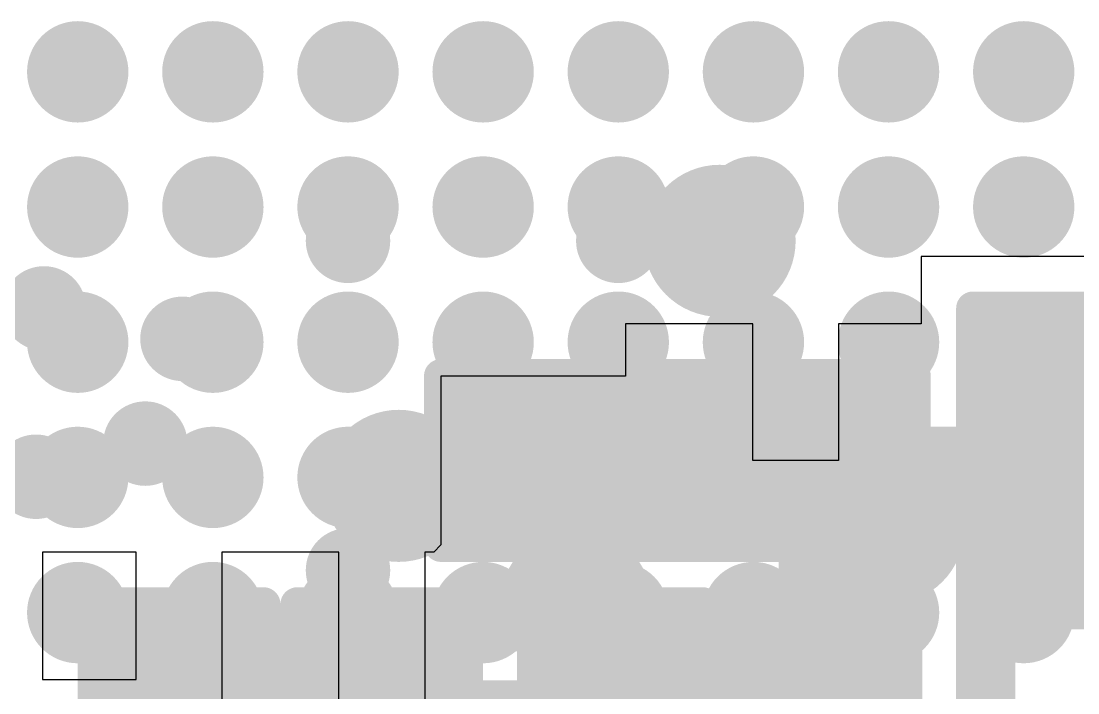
# Model space of a CAD drawing. Header units: millimetres. Extents: x 15 to 120, y 22 to 104.
# Drawn here: x 56.833 to 59.96, y 63.963 to 65.95 of the extents above; entities that cross this region are included whole.
import ezdxf

# ---------------------------------------------------------------- set-up
doc = ezdxf.new("R2010")
doc.units = ezdxf.units.MM
for name, color, linetype in [('BottomLayer', 5, 'Continuous'), ('BottomPaste', 16, 'Continuous'), ('BottomSolder', 6, 'Continuous'), ('Mechanical13', 56, 'Continuous'), ('Mechanical15', 56, 'Continuous'), ('MultiLayer', 9, 'Continuous'), ('TopLayer', 1, 'Continuous'), ('TopPaste', 8, 'Continuous'), ('TopSolder', 216, 'Continuous')]:
    doc.layers.add(name, color=color, linetype=linetype)

msp = doc.modelspace()

# ---------------------------------------------------------------- linework, layer by layer
at = {"layer": 'BottomLayer'}
for p, q in [((60.07300406, 65.25400207999999), (59.49600495999999, 65.25400207999999)), ((59.49600495999999, 65.25400207999999), (59.49600495999999, 65.0539974)), ((58.9980024, 65.0539974), (58.62100289999999, 65.0539974)), ((58.62100289999999, 65.0539974), (58.62100289999999, 64.8999972)), ((58.9980024, 64.6499977), (58.9980024, 65.0539974)), ((59.49600495999999, 65.0539974), (59.25200239999999, 65.0539974)), ((59.25200239999999, 65.0539974), (59.25200239999999, 64.6499977)), ((58.62100289999999, 64.8999972), (58.07500195999999, 64.8999972)), ((58.07500195999999, 64.8999972), (58.07500195999999, 64.40000074)), ((59.25200239999999, 64.6499977), (58.9980024, 64.6499977)), ((57.17300224, 64.37900255999999), (56.89600254, 64.37900255999999)), ((56.89600254, 64.37900255999999), (56.89600254, 64.00200305999999)), ((57.17300224, 64.00200305999999), (57.17300224, 64.37900255999999)), ((57.77300357999999, 64.37900255999999), (57.42700224, 64.37900255999999)), ((57.42700224, 64.37900255999999), (57.42700224, 63.87500306)), ((57.77300357999999, 63.87500306), (57.77300357999999, 64.37900255999999)), ((58.05400124, 64.37900255999999), (58.02700358, 64.37900255999999)), ((58.02700358, 64.37900255999999), (58.02700358, 63.87500306)), ((58.07500195999999, 64.40000327999999), (58.05400124, 64.37900255999999)), ((58.07500195999999, 64.40000074), (58.07500195999999, 64.40000327999999)), ((58.07500195999999, 64.40000074), (58.07500195999999, 64.40000074)), ((56.89600254, 64.00200305999999), (57.17300224, 64.00200305999999))]:
    msp.add_line(p, q, dxfattribs=at)
for points, const_width in [([(57.737502, 65.30000147999999, 1), (57.86250047999999, 65.30000147999999, 1)], 0.12499848), ([(58.5375004, 65.30000147999999, 1), (58.66249887999999, 65.30000147999999, 1)], 0.12499848), ([(56.83750126, 65.09999934, 1), (56.96249974, 65.09999934, 1)], 0.12499848), ([(59.81250166, 64.87499598, 1), (59.93750014, 64.87499598, 1)], 0.12499848), ([(58.93750214, 64.65000024, 1), (59.06250061999999, 64.65000024, 1)], 0.12499848), ([(59.06250316, 64.6499977, 1), (59.18750163999999, 64.6499977, 1)], 0.12499848), ([(59.0750025, 64.6499977, 1), (59.1750023, 64.6499977, 1)], 0.0999998), ([(59.18750163999999, 64.65000024, 1), (59.31250012, 64.65000024, 1)], 0.12499848), ([(59.0750025, 64.62499901999999, 1), (59.1750023, 64.62499901999999, 1)], 0.0999998), ([(59.13749412, 64.57500673999999, 1), (59.26249259999999, 64.57500673999999, 1)], 0.12499848), ([(59.13749412, 64.57500673999999, 1), (59.26249259999999, 64.57500673999999, 1)], 0.12499848), ([(58.4375006, 64.50000054, 1), (58.56249907999999, 64.50000054, 1)], 0.12499848), ([(59.0750025, 64.52500429999999, 1), (59.1750023, 64.52500429999999, 1)], 0.0999998), ([(59.81250166, 64.32499962, 1), (59.93750014, 64.32499962, 1)], 0.12499848), ([(57.23750046, 64.10000133999999, 1), (57.36249893999999, 64.10000133999999, 1)], 0.12499848), ([(57.8375018, 63.97500032, 1), (57.96250027999999, 63.97500032, 1)], 0.12499848), ([(58.5375004, 63.97500032, 1), (58.66249887999999, 63.97500032, 1)], 0.12499848), ([(59.13750174, 63.97500032, 1), (59.26250022, 63.97500032, 1)], 0.12499848), ([(57.237503, 63.87500306, 1), (57.36250148, 63.87500306, 1)], 0.12499848), ([(57.23751061999999, 63.87499544, 1), (57.3625091, 63.87499544, 1)], 0.12499848), ([(57.23751061999999, 63.87499544, 1), (57.3625091, 63.87499544, 1)], 0.12499848), ([(59.13749412, 63.87499544, 1), (59.26249259999999, 63.87499544, 1)], 0.12499848), ([(59.13749412, 63.87499544, 1), (59.26249259999999, 63.87499544, 1)], 0.12499848)]:
    msp.add_lwpolyline(points, format="xyb", close=True, dxfattribs=dict(at, const_width=const_width))
for points, const_width in [([(59.1250024, 64.6499977), (59.19999335999999, 64.57500673999999)], 0.2499995), ([(59.1250024, 64.6499977), (60.15000924, 64.6499977)], 0.1999996), ([(59.1250024, 64.52500429999999), (59.1250024, 64.62499901999999)], 0.1999996), ([(59.19999335999999, 63.87499544), (59.19999335999999, 64.57500673999999)], 0.2499995), ([(57.30000224, 63.87500306), (57.30000986, 63.87499544)], 0.2499995), ([(57.30000986, 63.87499544), (59.19999335999999, 63.87499544)], 0.2499995)]:
    msp.add_lwpolyline(points, dxfattribs=dict(at, const_width=const_width))
for points in [[(59.75000496, 64.20000368), (60.65000316, 64.20000368), (59.75000496, 65.00000208), (60.65000316, 65.00000208)], [(58.17500175999999, 64.7999974), (58.17500175999999, 64.49999799999999), (58.67500076, 64.7999974), (58.67500076, 64.49999799999999)], [(58.8750029, 64.7999974), (58.8750029, 64.49999799999999), (59.37500189999999, 64.7999974), (59.37500189999999, 64.49999799999999)], [(57.15000254, 63.62500356), (57.45000194, 63.62500356), (57.15000254, 64.12500256), (57.45000194, 64.12500256)], [(57.75000387999999, 63.62500356), (58.05000328, 63.62500356), (57.75000387999999, 64.12500256), (58.05000328, 64.12500256)], [(58.45000247999999, 63.62500356), (58.75000188, 63.62500356), (58.45000247999999, 64.12500256), (58.75000188, 64.12500256)], [(59.04999366, 63.62499594), (59.34999306, 63.62499594), (59.04999366, 64.12499494), (59.34999306, 64.12499494)]]:
    msp.add_solid(points, dxfattribs=at)
at = {"layer": 'BottomPaste'}
for points in [[(59.75000496, 64.20000368), (60.65000316, 64.20000368), (59.75000496, 65.00000208), (60.65000316, 65.00000208)], [(59.75000496, 64.20000368), (60.65000316, 64.20000368), (59.75000496, 65.00000208), (60.65000316, 65.00000208)], [(58.17500175999999, 64.7999974), (58.17500175999999, 64.49999799999999), (58.67500076, 64.7999974), (58.67500076, 64.49999799999999)], [(58.17500175999999, 64.7999974), (58.17500175999999, 64.49999799999999), (58.67500076, 64.7999974), (58.67500076, 64.49999799999999)], [(58.8750029, 64.7999974), (58.8750029, 64.49999799999999), (59.37500189999999, 64.7999974), (59.37500189999999, 64.49999799999999)], [(58.8750029, 64.7999974), (58.8750029, 64.49999799999999), (59.37500189999999, 64.7999974), (59.37500189999999, 64.49999799999999)], [(57.15000254, 63.62500356), (57.45000194, 63.62500356), (57.15000254, 64.12500256), (57.45000194, 64.12500256)], [(57.15000254, 63.62500356), (57.45000194, 63.62500356), (57.15000254, 64.12500256), (57.45000194, 64.12500256)], [(57.75000387999999, 63.62500356), (58.05000328, 63.62500356), (57.75000387999999, 64.12500256), (58.05000328, 64.12500256)], [(57.75000387999999, 63.62500356), (58.05000328, 63.62500356), (57.75000387999999, 64.12500256), (58.05000328, 64.12500256)], [(58.45000247999999, 63.62500356), (58.75000188, 63.62500356), (58.45000247999999, 64.12500256), (58.75000188, 64.12500256)], [(58.45000247999999, 63.62500356), (58.75000188, 63.62500356), (58.45000247999999, 64.12500256), (58.75000188, 64.12500256)], [(59.04999366, 63.62499594), (59.34999306, 63.62499594), (59.04999366, 64.12499494), (59.34999306, 64.12499494)], [(59.04999366, 63.62499594), (59.34999306, 63.62499594), (59.04999366, 64.12499494), (59.34999306, 64.12499494)]]:
    msp.add_solid(points, dxfattribs=at)
at = {"layer": 'BottomSolder'}
for points in [[(59.70000506, 64.15000377999999), (60.70000305999999, 64.15000377999999), (59.70000506, 65.05000197999999), (60.70000305999999, 65.05000197999999)], [(59.70000506, 64.15000377999999), (60.70000305999999, 64.15000377999999), (59.70000506, 65.05000197999999), (60.70000305999999, 65.05000197999999)], [(58.12500186, 64.8499973), (58.12500186, 64.4499981), (58.72500066, 64.8499973), (58.72500066, 64.4499981)], [(58.12500186, 64.8499973), (58.12500186, 64.4499981), (58.72500066, 64.8499973), (58.72500066, 64.4499981)], [(58.825003, 64.8499973), (58.825003, 64.4499981), (59.4250018, 64.8499973), (59.4250018, 64.4499981)], [(58.825003, 64.8499973), (58.825003, 64.4499981), (59.4250018, 64.8499973), (59.4250018, 64.4499981)], [(57.10000264, 63.57500365999999), (57.50000184, 63.57500365999999), (57.10000264, 64.17500246), (57.50000184, 64.17500246)], [(57.10000264, 63.57500365999999), (57.50000184, 63.57500365999999), (57.10000264, 64.17500246), (57.50000184, 64.17500246)], [(57.70000398, 63.57500365999999), (58.10000317999999, 63.57500365999999), (57.70000398, 64.17500246), (58.10000317999999, 64.17500246)], [(57.70000398, 63.57500365999999), (58.10000317999999, 63.57500365999999), (57.70000398, 64.17500246), (58.10000317999999, 64.17500246)], [(58.40000258, 63.57500365999999), (58.80000178, 63.57500365999999), (58.40000258, 64.17500246), (58.80000178, 64.17500246)], [(58.40000258, 63.57500365999999), (58.80000178, 63.57500365999999), (58.40000258, 64.17500246), (58.80000178, 64.17500246)], [(58.99999376, 63.57499603999999), (59.39999296, 63.57499603999999), (58.99999376, 64.17499484), (59.39999296, 64.17499484)], [(58.99999376, 63.57499603999999), (59.39999296, 63.57499603999999), (58.99999376, 64.17499484), (59.39999296, 64.17499484)]]:
    msp.add_solid(points, dxfattribs=at)
at = {"layer": 'Mechanical13', "const_width": 0.0999998}
for points in [[(58.46000246, 64.48499676), (58.46000246, 64.81499864)], [(58.46000246, 64.81499864), (59.0900012, 64.81499864)], [(59.0900012, 64.48499676), (59.0900012, 64.81499864)], [(59.72500374, 63.02500222), (59.72500374, 64.7750038)], [(59.72500374, 64.7750038), (60.67500438, 64.7750038)], [(58.46000246, 64.48499676), (59.0900012, 64.48499676)]]:
    msp.add_lwpolyline(points, dxfattribs=at)
at = {"layer": 'Mechanical13', "const_width": 0.0499999}
for points in [[(58.43500378, 64.81499864, 1), (58.48500113999999, 64.81499864, 1)], [(58.43500378, 64.81499864, 1), (58.48500113999999, 64.81499864, 1)], [(59.06500252, 64.81499864, 1), (59.11499988, 64.81499864, 1)], [(59.06500252, 64.81499864, 1), (59.11499988, 64.81499864, 1)], [(59.70000506, 64.7750038, 1), (59.75000241999999, 64.7750038, 1)], [(59.70000506, 64.7750038, 1), (59.75000241999999, 64.7750038, 1)], [(58.43500378, 64.48499676, 1), (58.48500113999999, 64.48499676, 1)], [(58.43500378, 64.48499676, 1), (58.48500113999999, 64.48499676, 1)], [(59.06500252, 64.48499676, 1), (59.11499988, 64.48499676, 1)], [(59.06500252, 64.48499676, 1), (59.11499988, 64.48499676, 1)]]:
    msp.add_lwpolyline(points, format="xyb", close=True, dxfattribs=at)
at = {"layer": 'Mechanical15', "const_width": 0.0999998}
for points in [[(59.65000262, 62.70000414), (59.65000262, 65.10000188)], [(59.65000262, 65.10000188), (60.75000296, 65.10000188)], [(58.07500195999999, 64.3999982), (58.07500195999999, 64.8999972)], [(58.07500195999999, 64.8999972), (59.4750017, 64.8999972)], [(59.4750017, 64.3999982), (59.4750017, 64.8999972)], [(58.77500056, 64.48499676), (58.77500056, 64.81499864)], [(58.61000215999999, 64.6499977), (58.94000149999999, 64.6499977)], [(58.07500195999999, 64.3999982), (59.4750017, 64.3999982)], [(57.05000274, 64.22500235999999), (57.55000174, 64.22500235999999)], [(57.05000274, 62.82500262), (57.05000274, 64.22500235999999)], [(57.55000174, 62.82500262), (57.55000174, 64.22500235999999)], [(57.65000408, 64.22500235999999), (58.15000308, 64.22500235999999)], [(57.65000408, 62.82500262), (57.65000408, 64.22500235999999)], [(58.15000308, 62.82500262), (58.15000308, 64.22500235999999)], [(58.35000268, 64.22500235999999), (58.85000168, 64.22500235999999)], [(58.35000268, 62.82500262), (58.35000268, 64.22500235999999)], [(58.85000168, 62.82500262), (58.85000168, 64.22500235999999)], [(58.95000656, 62.82501024), (58.95000656, 64.22500744)], [(58.95000656, 64.22500744), (59.44998016, 64.22500744)], [(59.44998016, 62.82501024), (59.44998016, 64.22500744)]]:
    msp.add_lwpolyline(points, dxfattribs=at)
at = {"layer": 'Mechanical15', "const_width": 0.0499999}
for points in [[(59.62500394, 65.10000188, 1), (59.6750013, 65.10000188, 1)], [(59.62500394, 65.10000188, 1), (59.6750013, 65.10000188, 1)], [(58.05000328, 64.8999972, 1), (58.10000064, 64.8999972, 1)], [(58.05000328, 64.8999972, 1), (58.10000064, 64.8999972, 1)], [(59.45000302, 64.8999972, 1), (59.50000038, 64.8999972, 1)], [(59.45000302, 64.8999972, 1), (59.50000038, 64.8999972, 1)], [(58.75000188, 64.81499864, 1), (58.79999924, 64.81499864, 1)], [(58.58500348, 64.6499977, 1), (58.63500084, 64.6499977, 1)], [(58.91500282, 64.6499977, 1), (58.96500018, 64.6499977, 1)], [(58.75000188, 64.48499676, 1), (58.79999924, 64.48499676, 1)], [(58.05000328, 64.3999982, 1), (58.10000064, 64.3999982, 1)], [(58.05000328, 64.3999982, 1), (58.10000064, 64.3999982, 1)], [(59.45000302, 64.3999982, 1), (59.50000038, 64.3999982, 1)], [(59.45000302, 64.3999982, 1), (59.50000038, 64.3999982, 1)], [(57.02500405999999, 64.22500235999999, 1), (57.07500142, 64.22500235999999, 1)], [(57.02500405999999, 64.22500235999999, 1), (57.07500142, 64.22500235999999, 1)], [(57.52500306, 64.22500235999999, 1), (57.57500041999999, 64.22500235999999, 1)], [(57.52500306, 64.22500235999999, 1), (57.57500041999999, 64.22500235999999, 1)], [(57.6250054, 64.22500235999999, 1), (57.67500276, 64.22500235999999, 1)], [(57.6250054, 64.22500235999999, 1), (57.67500276, 64.22500235999999, 1)], [(58.12500439999999, 64.22500235999999, 1), (58.17500175999999, 64.22500235999999, 1)], [(58.12500439999999, 64.22500235999999, 1), (58.17500175999999, 64.22500235999999, 1)], [(58.325004, 64.22500235999999, 1), (58.37500136, 64.22500235999999, 1)], [(58.325004, 64.22500235999999, 1), (58.37500136, 64.22500235999999, 1)], [(58.825003, 64.22500235999999, 1), (58.87500035999999, 64.22500235999999, 1)], [(58.825003, 64.22500235999999, 1), (58.87500035999999, 64.22500235999999, 1)], [(58.92500788, 64.22500744, 1), (58.97500523999999, 64.22500744, 1)], [(58.92500788, 64.22500744, 1), (58.97500523999999, 64.22500744, 1)], [(59.42498148, 64.22500744, 1), (59.47497884, 64.22500744, 1)], [(59.42498148, 64.22500744, 1), (59.47497884, 64.22500744, 1)]]:
    msp.add_lwpolyline(points, format="xyb", close=True, dxfattribs=at)
at = {"layer": 'MultiLayer'}
for points, const_width in [([(56.93750106, 65.80000048, 1), (57.06249954, 65.80000048, 1)], 0.12499848), ([(57.3375028, 65.80000048, 1), (57.46250128, 65.80000048, 1)], 0.12499848), ([(57.737502, 65.80000048, 1), (57.86250047999999, 65.80000048, 1)], 0.12499848), ([(58.1375012, 65.80000048, 1), (58.26249968, 65.80000048, 1)], 0.12499848), ([(58.93750214, 65.80000048, 1), (59.06250061999999, 65.80000048, 1)], 0.12499848), ([(59.73750054, 65.80000048, 1), (59.86249901999999, 65.80000048, 1)], 0.12499848), ([(57.3375028, 65.42499996, 1), (57.46250128, 65.42499996, 1)], 0.12499848), ([(56.93750106, 65.40000128, 1), (57.06249954, 65.40000128, 1)], 0.12499848), ([(57.737502, 65.40000128, 1), (57.86250047999999, 65.40000128, 1)], 0.12499848), ([(58.1375012, 65.40000128, 1), (58.26249968, 65.40000128, 1)], 0.12499848), ([(58.5375004, 65.40000128, 1), (58.66249887999999, 65.40000128, 1)], 0.12499848), ([(58.78750244, 65.30000147999999, 1), (59.01250072, 65.30000147999999, 1)], 0.22499828), ([(58.93750214, 65.40000128, 1), (59.06250061999999, 65.40000128, 1)], 0.12499848), ([(57.737502, 65.30000147999999, 1), (57.86250047999999, 65.30000147999999, 1)], 0.12499848), ([(58.5375004, 65.30000147999999, 1), (58.66249887999999, 65.30000147999999, 1)], 0.12499848), ([(56.83750126, 65.09999934, 1), (56.96249974, 65.09999934, 1)], 0.12499848), ([(56.93750106, 64.99999953999999, 1), (57.06249954, 64.99999953999999, 1)], 0.12499848), ([(57.24750044, 65.00999952, 1), (57.37249892, 65.00999952, 1)], 0.12499848), ([(57.737502, 64.99999953999999, 1), (57.86250047999999, 64.99999953999999, 1)], 0.12499848), ([(58.1375012, 64.99999953999999, 1), (58.26249968, 64.99999953999999, 1)], 0.12499848), ([(58.5375004, 64.99999953999999, 1), (58.66249887999999, 64.99999953999999, 1)], 0.12499848), ([(58.93750214, 64.99999953999999, 1), (59.06250061999999, 64.99999953999999, 1)], 0.12499848), ([(59.81250166, 64.87499598, 1), (59.93750014, 64.87499598, 1)], 0.12499848), ([(57.13750065999999, 64.70000014, 1), (57.26249914, 64.70000014, 1)], 0.12499848), ([(57.8375018, 64.57500166, 1), (58.06250008, 64.57500166, 1)], 0.22499828), ([(58.93750214, 64.65000024, 1), (59.06250061999999, 64.65000024, 1)], 0.12499848), ([(59.18750163999999, 64.65000024, 1), (59.31250012, 64.65000024, 1)], 0.12499848), ([(56.81405706, 64.60192312, 1), (56.93905554, 64.60192312, 1)], 0.12499848), ([(58.1375012, 64.60000034, 1), (58.26249968, 64.60000034, 1)], 0.12499848), ([(58.5375004, 64.60000034, 1), (58.66249887999999, 64.60000034, 1)], 0.12499848), ([(58.93750214, 64.60000034, 1), (59.06250061999999, 64.60000034, 1)], 0.12499848), ([(59.28750144, 64.45000318, 1), (59.51249971999999, 64.45000318, 1)], 0.22499828), ([(58.4375006, 64.50000054, 1), (58.56249907999999, 64.50000054, 1)], 0.12499848), ([(57.737502, 64.32499962, 1), (57.86250047999999, 64.32499962, 1)], 0.12499848), ([(58.36250201999999, 64.22499982, 1), (58.58750029999999, 64.22499982, 1)], 0.22499828), ([(59.81250166, 64.32499962, 1), (59.93750014, 64.32499962, 1)], 0.12499848), ([(56.93750106, 64.20000114, 1), (57.06249954, 64.20000114, 1)], 0.12499848), ([(57.3375028, 64.20000114, 1), (57.46250128, 64.20000114, 1)], 0.12499848), ([(57.737502, 64.20000368, 1), (57.86250047999999, 64.20000368, 1)], 0.12499848), ([(58.1375012, 64.20000368, 1), (58.26249968, 64.20000368, 1)], 0.12499848), ([(58.5375004, 64.20000368, 1), (58.66249887999999, 64.20000368, 1)], 0.12499848), ([(58.93750214, 64.20000114, 1), (59.06250061999999, 64.20000114, 1)], 0.12499848), ([(59.73750054, 64.20000114, 1), (59.86249901999999, 64.20000114, 1)], 0.12499848), ([(57.23750046, 64.10000133999999, 1), (57.36249893999999, 64.10000133999999, 1)], 0.12499848), ([(57.8375018, 63.97500032, 1), (57.96250027999999, 63.97500032, 1)], 0.12499848), ([(58.5375004, 63.97500032, 1), (58.66249887999999, 63.97500032, 1)], 0.12499848), ([(59.13750174, 63.97500032, 1), (59.26250022, 63.97500032, 1)], 0.12499848)]:
    msp.add_lwpolyline(points, format="xyb", close=True, dxfattribs=dict(at, const_width=const_width))
at = {"layer": 'TopLayer'}
for points, const_width in [([(56.92500172, 65.80000301999999, 1), (57.07499888, 65.80000301999999, 1)], 0.1499997), ([(57.32500091999999, 65.80000301999999, 1), (57.47499808, 65.80000301999999, 1)], 0.1499997), ([(57.72500265999999, 65.80000301999999, 1), (57.87499982, 65.80000301999999, 1)], 0.1499997), ([(58.12500186, 65.80000301999999, 1), (58.27499902, 65.80000301999999, 1)], 0.1499997), ([(58.52500105999999, 65.80000301999999, 1), (58.67499822, 65.80000301999999, 1)], 0.1499997), ([(58.92500279999999, 65.80000301999999, 1), (59.07499996, 65.80000301999999, 1)], 0.1499997), ([(59.325002, 65.80000301999999, 1), (59.47499916, 65.80000301999999, 1)], 0.1499997), ([(59.72500119999999, 65.80000301999999, 1), (59.87499836, 65.80000301999999, 1)], 0.1499997), ([(56.93750106, 65.80000048, 1), (57.06249954, 65.80000048, 1)], 0.12499848), ([(57.3375028, 65.80000048, 1), (57.46250128, 65.80000048, 1)], 0.12499848), ([(57.737502, 65.80000048, 1), (57.86250047999999, 65.80000048, 1)], 0.12499848), ([(58.1375012, 65.80000048, 1), (58.26249968, 65.80000048, 1)], 0.12499848), ([(59.73750054, 65.80000048, 1), (59.86249901999999, 65.80000048, 1)], 0.12499848), ([(57.37500082, 65.80000301999999, 1), (57.42499818, 65.80000301999999, 1)], 0.0499999), ([(57.37500335999999, 65.80000048, 1), (57.42500072, 65.80000048, 1)], 0.0499999), ([(57.77500256, 65.80000301999999, 1), (57.82499992, 65.80000301999999, 1)], 0.0499999), ([(57.77500256, 65.80000048, 1), (57.82499992, 65.80000048, 1)], 0.0499999), ([(58.17500175999999, 65.80000301999999, 1), (58.22499912, 65.80000301999999, 1)], 0.0499999), ([(58.17500175999999, 65.80000048, 1), (58.22499912, 65.80000048, 1)], 0.0499999), ([(59.7750011, 65.80000301999999, 1), (59.82499846, 65.80000301999999, 1)], 0.0499999), ([(59.7750011, 65.80000048, 1), (59.82499846, 65.80000048, 1)], 0.0499999), ([(56.92500172, 65.40000128, 1), (57.07499888, 65.40000128, 1)], 0.1499997), ([(57.32500091999999, 65.40000128, 1), (57.47499808, 65.40000128, 1)], 0.1499997), ([(57.3375028, 65.42499996, 1), (57.46250128, 65.42499996, 1)], 0.12499848), ([(57.72500265999999, 65.40000128, 1), (57.87499982, 65.40000128, 1)], 0.1499997), ([(58.12500186, 65.40000128, 1), (58.27499902, 65.40000128, 1)], 0.1499997), ([(58.52500105999999, 65.40000128, 1), (58.67499822, 65.40000128, 1)], 0.1499997), ([(58.92500279999999, 65.40000128, 1), (59.07499996, 65.40000128, 1)], 0.1499997), ([(59.325002, 65.40000128, 1), (59.47499916, 65.40000128, 1)], 0.1499997), ([(59.72500119999999, 65.40000128, 1), (59.87499836, 65.40000128, 1)], 0.1499997), ([(56.93750106, 65.40000128, 1), (57.06249954, 65.40000128, 1)], 0.12499848), ([(57.737502, 65.40000128, 1), (57.86250047999999, 65.40000128, 1)], 0.12499848), ([(58.1375012, 65.40000128, 1), (58.26249968, 65.40000128, 1)], 0.12499848), ([(58.5375004, 65.40000128, 1), (58.66249887999999, 65.40000128, 1)], 0.12499848), ([(56.92500172, 65.00000208, 1), (57.07499888, 65.00000208, 1)], 0.1499997), ([(56.93750106, 64.99999953999999, 1), (57.06249954, 64.99999953999999, 1)], 0.12499848), ([(57.32500091999999, 65.00000208, 1), (57.47499808, 65.00000208, 1)], 0.1499997), ([(57.72500265999999, 65.00000208, 1), (57.87499982, 65.00000208, 1)], 0.1499997), ([(57.737502, 64.99999953999999, 1), (57.86250047999999, 64.99999953999999, 1)], 0.12499848), ([(58.12500186, 65.00000208, 1), (58.27499902, 65.00000208, 1)], 0.1499997), ([(58.1375012, 64.99999953999999, 1), (58.26249968, 64.99999953999999, 1)], 0.12499848), ([(58.52500105999999, 65.00000208, 1), (58.67499822, 65.00000208, 1)], 0.1499997), ([(58.5375004, 64.99999953999999, 1), (58.66249887999999, 64.99999953999999, 1)], 0.12499848), ([(58.92500279999999, 65.00000208, 1), (59.07499996, 65.00000208, 1)], 0.1499997), ([(59.325002, 65.00000208, 1), (59.47499916, 65.00000208, 1)], 0.1499997), ([(59.72500119999999, 65.00000208, 1), (59.87499836, 65.00000208, 1)], 0.1499997), ([(57.75000134, 65.00000208, 1), (57.85000114, 65.00000208, 1)], 0.0999998), ([(57.75000134, 64.99999953999999, 1), (57.85000114, 64.99999953999999, 1)], 0.0999998), ([(56.92500172, 64.60000287999999, 1), (57.07499888, 64.60000287999999, 1)], 0.1499997), ([(57.32500091999999, 64.60000287999999, 1), (57.47499808, 64.60000287999999, 1)], 0.1499997), ([(57.72500265999999, 64.60000287999999, 1), (57.87499982, 64.60000287999999, 1)], 0.1499997), ([(58.12500186, 64.60000287999999, 1), (58.27499902, 64.60000287999999, 1)], 0.1499997), ([(58.52500105999999, 64.60000287999999, 1), (58.67499822, 64.60000287999999, 1)], 0.1499997), ([(58.92500279999999, 64.60000287999999, 1), (59.07499996, 64.60000287999999, 1)], 0.1499997), ([(59.325002, 64.60000287999999, 1), (59.47499916, 64.60000287999999, 1)], 0.1499997), ([(59.72500119999999, 64.60000287999999, 1), (59.87499836, 64.60000287999999, 1)], 0.1499997), ([(58.1375012, 64.60000287999999, 1), (58.26249968, 64.60000287999999, 1)], 0.12499848), ([(58.1375012, 64.60000034, 1), (58.26249968, 64.60000034, 1)], 0.12499848), ([(58.1375012, 64.60000034, 1), (58.26249968, 64.60000034, 1)], 0.12499848), ([(58.5375004, 64.60000287999999, 1), (58.66249887999999, 64.60000287999999, 1)], 0.12499848), ([(58.5375004, 64.60000034, 1), (58.66249887999999, 64.60000034, 1)], 0.12499848), ([(58.5375004, 64.60000034, 1), (58.66249887999999, 64.60000034, 1)], 0.12499848), ([(56.92500172, 64.20000368, 1), (57.07499888, 64.20000368, 1)], 0.1499997), ([(57.32500091999999, 64.20000368, 1), (57.47499808, 64.20000368, 1)], 0.1499997), ([(57.72500265999999, 64.20000368, 1), (57.87499982, 64.20000368, 1)], 0.1499997), ([(58.12500186, 64.20000368, 1), (58.27499902, 64.20000368, 1)], 0.1499997), ([(58.52500105999999, 64.20000368, 1), (58.67499822, 64.20000368, 1)], 0.1499997), ([(58.92500279999999, 64.20000368, 1), (59.07499996, 64.20000368, 1)], 0.1499997), ([(59.325002, 64.20000368, 1), (59.47499916, 64.20000368, 1)], 0.1499997), ([(59.72500119999999, 64.20000368, 1), (59.87499836, 64.20000368, 1)], 0.1499997), ([(57.3375028, 64.20000114, 1), (57.46250128, 64.20000114, 1)], 0.12499848), ([(57.737502, 64.20000368, 1), (57.86250047999999, 64.20000368, 1)], 0.12499848), ([(58.1375012, 64.20000368, 1), (58.26249968, 64.20000368, 1)], 0.12499848), ([(58.5375004, 64.20000368, 1), (58.66249887999999, 64.20000368, 1)], 0.12499848), ([(59.73750054, 64.20000114, 1), (59.86249901999999, 64.20000114, 1)], 0.12499848), ([(57.37500082, 64.20000368, 1), (57.42499818, 64.20000368, 1)], 0.0499999), ([(57.37500335999999, 64.20000114, 1), (57.42500072, 64.20000114, 1)], 0.0499999)]:
    msp.add_lwpolyline(points, format="xyb", close=True, dxfattribs=dict(at, const_width=const_width))
for points, const_width in [([(57.3999995, 65.80000301999999), (57.40000204, 65.80000048)], 0.0999998), ([(57.80000124, 65.80000048), (57.80000124, 65.80000301999999)], 0.0999998), ([(58.20000044, 65.80000048), (58.20000044, 65.80000301999999)], 0.0999998), ([(59.79999977999999, 65.80000048), (59.79999977999999, 65.80000301999999)], 0.0999998), ([(57.80000124, 64.99999953999999), (57.80000124, 65.00000208)], 0.1999996), ([(58.20000044, 64.60000034), (58.20000044, 64.60000287999999)], 0.2499995), ([(58.59999964, 64.60000034), (58.59999964, 64.60000287999999)], 0.2499995), ([(57.3999995, 64.20000368), (57.40000204, 64.20000114)], 0.0999998)]:
    msp.add_lwpolyline(points, dxfattribs=dict(at, const_width=const_width))
at = {"layer": 'TopPaste', "const_width": 0.1499997}
for points in [[(56.92500172, 65.80000301999999, 1), (57.07499888, 65.80000301999999, 1)], [(56.92500172, 65.80000301999999, 1), (57.07499888, 65.80000301999999, 1)], [(57.32500091999999, 65.80000301999999, 1), (57.47499808, 65.80000301999999, 1)], [(57.32500091999999, 65.80000301999999, 1), (57.47499808, 65.80000301999999, 1)], [(57.72500265999999, 65.80000301999999, 1), (57.87499982, 65.80000301999999, 1)], [(57.72500265999999, 65.80000301999999, 1), (57.87499982, 65.80000301999999, 1)], [(58.12500186, 65.80000301999999, 1), (58.27499902, 65.80000301999999, 1)], [(58.12500186, 65.80000301999999, 1), (58.27499902, 65.80000301999999, 1)], [(58.52500105999999, 65.80000301999999, 1), (58.67499822, 65.80000301999999, 1)], [(58.52500105999999, 65.80000301999999, 1), (58.67499822, 65.80000301999999, 1)], [(58.92500279999999, 65.80000301999999, 1), (59.07499996, 65.80000301999999, 1)], [(58.92500279999999, 65.80000301999999, 1), (59.07499996, 65.80000301999999, 1)], [(59.325002, 65.80000301999999, 1), (59.47499916, 65.80000301999999, 1)], [(59.325002, 65.80000301999999, 1), (59.47499916, 65.80000301999999, 1)], [(59.72500119999999, 65.80000301999999, 1), (59.87499836, 65.80000301999999, 1)], [(59.72500119999999, 65.80000301999999, 1), (59.87499836, 65.80000301999999, 1)], [(56.92500172, 65.40000128, 1), (57.07499888, 65.40000128, 1)], [(56.92500172, 65.40000128, 1), (57.07499888, 65.40000128, 1)], [(57.32500091999999, 65.40000128, 1), (57.47499808, 65.40000128, 1)], [(57.32500091999999, 65.40000128, 1), (57.47499808, 65.40000128, 1)], [(57.72500265999999, 65.40000128, 1), (57.87499982, 65.40000128, 1)], [(57.72500265999999, 65.40000128, 1), (57.87499982, 65.40000128, 1)], [(58.12500186, 65.40000128, 1), (58.27499902, 65.40000128, 1)], [(58.12500186, 65.40000128, 1), (58.27499902, 65.40000128, 1)], [(58.52500105999999, 65.40000128, 1), (58.67499822, 65.40000128, 1)], [(58.52500105999999, 65.40000128, 1), (58.67499822, 65.40000128, 1)], [(58.92500279999999, 65.40000128, 1), (59.07499996, 65.40000128, 1)], [(58.92500279999999, 65.40000128, 1), (59.07499996, 65.40000128, 1)], [(59.325002, 65.40000128, 1), (59.47499916, 65.40000128, 1)], [(59.325002, 65.40000128, 1), (59.47499916, 65.40000128, 1)], [(59.72500119999999, 65.40000128, 1), (59.87499836, 65.40000128, 1)], [(59.72500119999999, 65.40000128, 1), (59.87499836, 65.40000128, 1)], [(56.92500172, 65.00000208, 1), (57.07499888, 65.00000208, 1)], [(56.92500172, 65.00000208, 1), (57.07499888, 65.00000208, 1)], [(57.32500091999999, 65.00000208, 1), (57.47499808, 65.00000208, 1)], [(57.32500091999999, 65.00000208, 1), (57.47499808, 65.00000208, 1)], [(57.72500265999999, 65.00000208, 1), (57.87499982, 65.00000208, 1)], [(57.72500265999999, 65.00000208, 1), (57.87499982, 65.00000208, 1)], [(58.12500186, 65.00000208, 1), (58.27499902, 65.00000208, 1)], [(58.12500186, 65.00000208, 1), (58.27499902, 65.00000208, 1)], [(58.52500105999999, 65.00000208, 1), (58.67499822, 65.00000208, 1)], [(58.52500105999999, 65.00000208, 1), (58.67499822, 65.00000208, 1)], [(58.92500279999999, 65.00000208, 1), (59.07499996, 65.00000208, 1)], [(58.92500279999999, 65.00000208, 1), (59.07499996, 65.00000208, 1)], [(59.325002, 65.00000208, 1), (59.47499916, 65.00000208, 1)], [(59.325002, 65.00000208, 1), (59.47499916, 65.00000208, 1)], [(59.72500119999999, 65.00000208, 1), (59.87499836, 65.00000208, 1)], [(59.72500119999999, 65.00000208, 1), (59.87499836, 65.00000208, 1)], [(56.92500172, 64.60000287999999, 1), (57.07499888, 64.60000287999999, 1)], [(56.92500172, 64.60000287999999, 1), (57.07499888, 64.60000287999999, 1)], [(57.32500091999999, 64.60000287999999, 1), (57.47499808, 64.60000287999999, 1)], [(57.32500091999999, 64.60000287999999, 1), (57.47499808, 64.60000287999999, 1)], [(57.72500265999999, 64.60000287999999, 1), (57.87499982, 64.60000287999999, 1)], [(57.72500265999999, 64.60000287999999, 1), (57.87499982, 64.60000287999999, 1)], [(58.12500186, 64.60000287999999, 1), (58.27499902, 64.60000287999999, 1)], [(58.12500186, 64.60000287999999, 1), (58.27499902, 64.60000287999999, 1)], [(58.52500105999999, 64.60000287999999, 1), (58.67499822, 64.60000287999999, 1)], [(58.52500105999999, 64.60000287999999, 1), (58.67499822, 64.60000287999999, 1)], [(58.92500279999999, 64.60000287999999, 1), (59.07499996, 64.60000287999999, 1)], [(58.92500279999999, 64.60000287999999, 1), (59.07499996, 64.60000287999999, 1)], [(59.325002, 64.60000287999999, 1), (59.47499916, 64.60000287999999, 1)], [(59.325002, 64.60000287999999, 1), (59.47499916, 64.60000287999999, 1)], [(59.72500119999999, 64.60000287999999, 1), (59.87499836, 64.60000287999999, 1)], [(59.72500119999999, 64.60000287999999, 1), (59.87499836, 64.60000287999999, 1)], [(56.92500172, 64.20000368, 1), (57.07499888, 64.20000368, 1)], [(56.92500172, 64.20000368, 1), (57.07499888, 64.20000368, 1)], [(57.32500091999999, 64.20000368, 1), (57.47499808, 64.20000368, 1)], [(57.32500091999999, 64.20000368, 1), (57.47499808, 64.20000368, 1)], [(57.72500265999999, 64.20000368, 1), (57.87499982, 64.20000368, 1)], [(57.72500265999999, 64.20000368, 1), (57.87499982, 64.20000368, 1)], [(58.12500186, 64.20000368, 1), (58.27499902, 64.20000368, 1)], [(58.12500186, 64.20000368, 1), (58.27499902, 64.20000368, 1)], [(58.52500105999999, 64.20000368, 1), (58.67499822, 64.20000368, 1)], [(58.52500105999999, 64.20000368, 1), (58.67499822, 64.20000368, 1)], [(58.92500279999999, 64.20000368, 1), (59.07499996, 64.20000368, 1)], [(58.92500279999999, 64.20000368, 1), (59.07499996, 64.20000368, 1)], [(59.325002, 64.20000368, 1), (59.47499916, 64.20000368, 1)], [(59.325002, 64.20000368, 1), (59.47499916, 64.20000368, 1)], [(59.72500119999999, 64.20000368, 1), (59.87499836, 64.20000368, 1)], [(59.72500119999999, 64.20000368, 1), (59.87499836, 64.20000368, 1)]]:
    msp.add_lwpolyline(points, format="xyb", close=True, dxfattribs=at)
at = {"layer": 'TopSolder', "const_width": 0.10999978}
for points in [[(56.94500168, 65.80000301999999, 1), (57.05499892, 65.80000301999999, 1)], [(56.94500168, 65.80000301999999, 1), (57.05499892, 65.80000301999999, 1)], [(57.34500087999999, 65.80000301999999, 1), (57.45499812, 65.80000301999999, 1)], [(57.34500087999999, 65.80000301999999, 1), (57.45499812, 65.80000301999999, 1)], [(57.74500261999999, 65.80000301999999, 1), (57.85499986, 65.80000301999999, 1)], [(57.74500261999999, 65.80000301999999, 1), (57.85499986, 65.80000301999999, 1)], [(58.14500182, 65.80000301999999, 1), (58.25499906, 65.80000301999999, 1)], [(58.14500182, 65.80000301999999, 1), (58.25499906, 65.80000301999999, 1)], [(58.54500101999999, 65.80000301999999, 1), (58.65499826, 65.80000301999999, 1)], [(58.54500101999999, 65.80000301999999, 1), (58.65499826, 65.80000301999999, 1)], [(58.94500275999999, 65.80000301999999, 1), (59.055, 65.80000301999999, 1)], [(58.94500275999999, 65.80000301999999, 1), (59.055, 65.80000301999999, 1)], [(59.34500196, 65.80000301999999, 1), (59.4549992, 65.80000301999999, 1)], [(59.34500196, 65.80000301999999, 1), (59.4549992, 65.80000301999999, 1)], [(59.74500115999999, 65.80000301999999, 1), (59.8549984, 65.80000301999999, 1)], [(59.74500115999999, 65.80000301999999, 1), (59.8549984, 65.80000301999999, 1)], [(56.94500168, 65.40000128, 1), (57.05499892, 65.40000128, 1)], [(56.94500168, 65.40000128, 1), (57.05499892, 65.40000128, 1)], [(57.34500087999999, 65.40000128, 1), (57.45499812, 65.40000128, 1)], [(57.34500087999999, 65.40000128, 1), (57.45499812, 65.40000128, 1)], [(57.74500261999999, 65.40000128, 1), (57.85499986, 65.40000128, 1)], [(57.74500261999999, 65.40000128, 1), (57.85499986, 65.40000128, 1)], [(58.14500182, 65.40000128, 1), (58.25499906, 65.40000128, 1)], [(58.14500182, 65.40000128, 1), (58.25499906, 65.40000128, 1)], [(58.54500101999999, 65.40000128, 1), (58.65499826, 65.40000128, 1)], [(58.54500101999999, 65.40000128, 1), (58.65499826, 65.40000128, 1)], [(58.94500275999999, 65.40000128, 1), (59.055, 65.40000128, 1)], [(58.94500275999999, 65.40000128, 1), (59.055, 65.40000128, 1)], [(59.34500196, 65.40000128, 1), (59.4549992, 65.40000128, 1)], [(59.34500196, 65.40000128, 1), (59.4549992, 65.40000128, 1)], [(59.74500115999999, 65.40000128, 1), (59.8549984, 65.40000128, 1)], [(59.74500115999999, 65.40000128, 1), (59.8549984, 65.40000128, 1)], [(56.94500168, 65.00000208, 1), (57.05499892, 65.00000208, 1)], [(56.94500168, 65.00000208, 1), (57.05499892, 65.00000208, 1)], [(57.34500087999999, 65.00000208, 1), (57.45499812, 65.00000208, 1)], [(57.34500087999999, 65.00000208, 1), (57.45499812, 65.00000208, 1)], [(57.74500261999999, 65.00000208, 1), (57.85499986, 65.00000208, 1)], [(57.74500261999999, 65.00000208, 1), (57.85499986, 65.00000208, 1)], [(58.14500182, 65.00000208, 1), (58.25499906, 65.00000208, 1)], [(58.14500182, 65.00000208, 1), (58.25499906, 65.00000208, 1)], [(58.54500101999999, 65.00000208, 1), (58.65499826, 65.00000208, 1)], [(58.54500101999999, 65.00000208, 1), (58.65499826, 65.00000208, 1)], [(58.94500275999999, 65.00000208, 1), (59.055, 65.00000208, 1)], [(58.94500275999999, 65.00000208, 1), (59.055, 65.00000208, 1)], [(59.34500196, 65.00000208, 1), (59.4549992, 65.00000208, 1)], [(59.34500196, 65.00000208, 1), (59.4549992, 65.00000208, 1)], [(59.74500115999999, 65.00000208, 1), (59.8549984, 65.00000208, 1)], [(59.74500115999999, 65.00000208, 1), (59.8549984, 65.00000208, 1)], [(56.94500168, 64.60000287999999, 1), (57.05499892, 64.60000287999999, 1)], [(56.94500168, 64.60000287999999, 1), (57.05499892, 64.60000287999999, 1)], [(57.34500087999999, 64.60000287999999, 1), (57.45499812, 64.60000287999999, 1)], [(57.34500087999999, 64.60000287999999, 1), (57.45499812, 64.60000287999999, 1)], [(57.74500261999999, 64.60000287999999, 1), (57.85499986, 64.60000287999999, 1)], [(57.74500261999999, 64.60000287999999, 1), (57.85499986, 64.60000287999999, 1)], [(58.14500182, 64.60000287999999, 1), (58.25499906, 64.60000287999999, 1)], [(58.14500182, 64.60000287999999, 1), (58.25499906, 64.60000287999999, 1)], [(58.54500101999999, 64.60000287999999, 1), (58.65499826, 64.60000287999999, 1)], [(58.54500101999999, 64.60000287999999, 1), (58.65499826, 64.60000287999999, 1)], [(58.94500275999999, 64.60000287999999, 1), (59.055, 64.60000287999999, 1)], [(58.94500275999999, 64.60000287999999, 1), (59.055, 64.60000287999999, 1)], [(59.34500196, 64.60000287999999, 1), (59.4549992, 64.60000287999999, 1)], [(59.34500196, 64.60000287999999, 1), (59.4549992, 64.60000287999999, 1)], [(59.74500115999999, 64.60000287999999, 1), (59.8549984, 64.60000287999999, 1)], [(59.74500115999999, 64.60000287999999, 1), (59.8549984, 64.60000287999999, 1)], [(56.94500168, 64.20000368, 1), (57.05499892, 64.20000368, 1)], [(56.94500168, 64.20000368, 1), (57.05499892, 64.20000368, 1)], [(57.34500087999999, 64.20000368, 1), (57.45499812, 64.20000368, 1)], [(57.34500087999999, 64.20000368, 1), (57.45499812, 64.20000368, 1)], [(57.74500261999999, 64.20000368, 1), (57.85499986, 64.20000368, 1)], [(57.74500261999999, 64.20000368, 1), (57.85499986, 64.20000368, 1)], [(58.14500182, 64.20000368, 1), (58.25499906, 64.20000368, 1)], [(58.14500182, 64.20000368, 1), (58.25499906, 64.20000368, 1)], [(58.54500101999999, 64.20000368, 1), (58.65499826, 64.20000368, 1)], [(58.54500101999999, 64.20000368, 1), (58.65499826, 64.20000368, 1)], [(58.94500275999999, 64.20000368, 1), (59.055, 64.20000368, 1)], [(58.94500275999999, 64.20000368, 1), (59.055, 64.20000368, 1)], [(59.34500196, 64.20000368, 1), (59.4549992, 64.20000368, 1)], [(59.34500196, 64.20000368, 1), (59.4549992, 64.20000368, 1)], [(59.74500115999999, 64.20000368, 1), (59.8549984, 64.20000368, 1)], [(59.74500115999999, 64.20000368, 1), (59.8549984, 64.20000368, 1)]]:
    msp.add_lwpolyline(points, format="xyb", close=True, dxfattribs=at)

doc.saveas('drawing.dxf')
